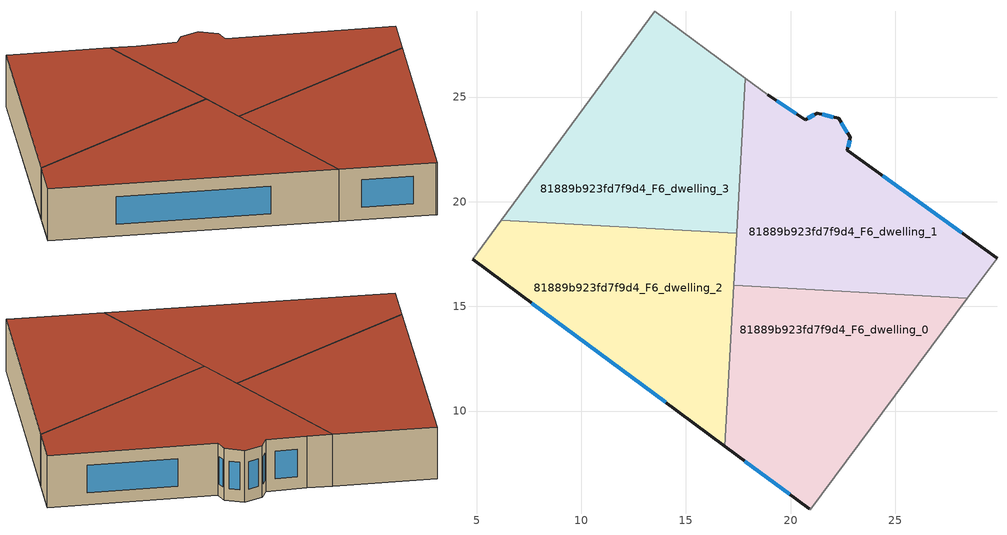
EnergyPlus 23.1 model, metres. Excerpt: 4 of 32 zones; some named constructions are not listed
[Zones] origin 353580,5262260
81889b923fd7f9d4_F6_dwelling_0
 floor to 81889b923fd7f9d4_F5_dwelling_0 (EU_floor_Construction): 28.44,15.4 20.93,5.29 20.9,5.32 16.86,8.31 17.29,16.01 z18
 wall outside (EU_wall_Construction): 16.86,8.31 20.9,5.32 z18:21
 wall adiabatic (EU_wall_Construction): 20.9,5.32 20.93,5.29 28.44,15.4 z18:21
 wall to 81889b923fd7f9d4_F6_dwelling_1 (EU_wall_Construction): 28.44,15.4 17.29,16.01 z18:21
 wall to 81889b923fd7f9d4_F6_dwelling_2 (EU_wall_Construction): 17.29,16.01 16.86,8.31 z18:21
 window (EU_Window_Construction): 17.81,7.61 19.95,6.02 z18.7:20.3
 roof outside (EU_roof_Construction): 20.93,5.29 28.44,15.4 17.29,16.01 16.86,8.31 20.9,5.32 z21
81889b923fd7f9d4_F6_dwelling_1
 floor to 81889b923fd7f9d4_F5_dwelling_1 (EU_floor_Construction): 22.84,23.08 22.72,22.46 29.86,17.3 28.44,15.4 17.29,16.01 17.83,25.9 18.92,25.11 20.7,23.92 21.26,24.24 22.29,23.99 z18
 wall outside (EU_wall_Construction): 29.86,17.3 22.72,22.46 22.84,23.08 22.29,23.99 21.26,24.24 20.7,23.92 18.92,25.11 z18:21
 wall adiabatic (EU_wall_Construction): 28.44,15.4 29.86,17.3 / 18.92,25.11 17.83,25.9 z18:21
 wall to 81889b923fd7f9d4_F6_dwelling_3 (EU_wall_Construction): 17.83,25.9 17.42,18.5 z18:21
 wall to 81889b923fd7f9d4_F6_dwelling_2 (EU_wall_Construction): 17.42,18.5 17.29,16.01 z18:21
 window (EU_Window_Construction): 20.28,24.2 19.33,24.83 / 21.13,24.16 20.83,23.99 / 22.05,24.05 21.5,24.18 / 22.71,23.3 22.42,23.77 / 22.75,22.61 22.81,22.94 / 28.18,18.51 24.39,21.25 z18.7:20.3
 roof outside (EU_roof_Construction): 28.44,15.4 29.86,17.3 22.72,22.46 22.84,23.08 22.29,23.99 21.26,24.24 20.7,23.92 18.92,25.11 17.83,25.9 17.29,16.01 z21
81889b923fd7f9d4_F6_dwelling_2
 floor to 81889b923fd7f9d4_F5_dwelling_2 (EU_floor_Construction): 17.42,18.5 16.86,8.31 4.8,17.25 6.18,19.12 z18
 wall outside (EU_wall_Construction): 4.8,17.25 16.86,8.31 z18:21
 wall adiabatic (EU_wall_Construction): 6.18,19.12 4.8,17.25 z18:21
 wall to 81889b923fd7f9d4_F6_dwelling_3 (EU_wall_Construction): 17.42,18.5 6.18,19.12 z18:21
 window (EU_Window_Construction): 7.63,15.15 14.03,10.41 z18.7:20.3
 roof outside (EU_roof_Construction): 16.86,8.31 17.42,18.5 6.18,19.12 4.8,17.25 z21
81889b923fd7f9d4_F6_dwelling_3
 floor to 81889b923fd7f9d4_F5_dwelling_3 (EU_floor_Construction): 17.83,25.9 17.42,18.5 6.18,19.12 13.51,29.09 z18
 wall adiabatic (EU_wall_Construction): 17.83,25.9 13.51,29.09 6.18,19.12 z18:21
 roof outside (EU_roof_Construction): 17.42,18.5 17.83,25.9 13.51,29.09 6.18,19.12 z21
[HVACTEMPLATE:THERMOSTAT] Constant Heating Setpoint=20; Constant Cooling Setpoint=50
EU_HeatOnly_81889b923fd7f9d4_F0_dwelling_0; EU_HeatOnly_81889b923fd7f9d4_F0_dwelling_1; EU_HeatOnly_81889b923fd7f9d4_F0_dwelling_2; EU_HeatOnly_81889b923fd7f9d4_F0_dwelling_3; EU_HeatOnly_81889b923fd7f9d4_F0_dwelling_4; EU_HeatOnly_81889b923fd7f9d4_F1_dwelling_0; EU_HeatOnly_81889b923fd7f9d4_F1_dwelling_1; EU_HeatOnly_81889b923fd7f9d4_F1_dwelling_2; EU_HeatOnly_81889b923fd7f9d4_F1_dwelling_3; EU_HeatOnly_81889b923fd7f9d4_F1_dwelling_4; EU_HeatOnly_81889b923fd7f9d4_F2_dwelling_0; EU_HeatOnly_81889b923fd7f9d4_F2_dwelling_1; EU_HeatOnly_81889b923fd7f9d4_F2_dwelling_2; EU_HeatOnly_81889b923fd7f9d4_F2_dwelling_3; EU_HeatOnly_81889b923fd7f9d4_F2_dwelling_4; EU_HeatOnly_81889b923fd7f9d4_F3_dwelling_0; EU_HeatOnly_81889b923fd7f9d4_F3_dwelling_1; EU_HeatOnly_81889b923fd7f9d4_F3_dwelling_2; EU_HeatOnly_81889b923fd7f9d4_F3_dwelling_3; EU_HeatOnly_81889b923fd7f9d4_F3_dwelling_4; EU_HeatOnly_81889b923fd7f9d4_F4_dwelling_0; EU_HeatOnly_81889b923fd7f9d4_F4_dwelling_1; EU_HeatOnly_81889b923fd7f9d4_F4_dwelling_2; EU_HeatOnly_81889b923fd7f9d4_F4_dwelling_3; EU_HeatOnly_81889b923fd7f9d4_F5_dwelling_0; EU_HeatOnly_81889b923fd7f9d4_F5_dwelling_1; EU_HeatOnly_81889b923fd7f9d4_F5_dwelling_2; EU_HeatOnly_81889b923fd7f9d4_F5_dwelling_3; EU_HeatOnly_81889b923fd7f9d4_F6_dwelling_0; EU_HeatOnly_81889b923fd7f9d4_F6_dwelling_1; EU_HeatOnly_81889b923fd7f9d4_F6_dwelling_2; EU_HeatOnly_81889b923fd7f9d4_F6_dwelling_3
[SCHEDULE:CONSTANT]
Name | Hourly Value
EU_AlwaysOn | 1
EU_CoolingOff | 0
[SCHEDULE:FILE] Column Number=1; Rows to Skip at Top=0; Number of Hours of Data=8760; Column Separator=Comma; Interpolate to Timestep=No; Minutes per Item=60; Adjust Schedule for Daylight Savings=Yes
Name | File
EU_Step8_GainSchedule_81889b923fd7f9d4_F3_dwelling_0_f000 | ../../schedules/81889b923fd7f9d4/81889b923fd7f9d4_F3_dwelling_0_f000_gain.csv
EU_Step8_GainSchedule_81889b923fd7f9d4_F3_dwelling_1_f000 | ../../schedules/81889b923fd7f9d4/81889b923fd7f9d4_F3_dwelling_1_f000_gain.csv
EU_Step8_GainSchedule_81889b923fd7f9d4_F3_dwelling_2_f000 | ../../schedules/81889b923fd7f9d4/81889b923fd7f9d4_F3_dwelling_2_f000_gain.csv
EU_Step8_GainSchedule_81889b923fd7f9d4_F3_dwelling_3_f000 | ../../schedules/81889b923fd7f9d4/81889b923fd7f9d4_F3_dwelling_3_f000_gain.csv
EU_Step8_GainSchedule_81889b923fd7f9d4_F3_dwelling_4_f000 | ../../schedules/81889b923fd7f9d4/81889b923fd7f9d4_F3_dwelling_4_f000_gain.csv
EU_Step8_GainSchedule_81889b923fd7f9d4_F4_dwelling_0_f000 | ../../schedules/81889b923fd7f9d4/81889b923fd7f9d4_F4_dwelling_0_f000_gain.csv
EU_Step8_GainSchedule_81889b923fd7f9d4_F4_dwelling_1_f000 | ../../schedules/81889b923fd7f9d4/81889b923fd7f9d4_F4_dwelling_1_f000_gain.csv
EU_Step8_GainSchedule_81889b923fd7f9d4_F4_dwelling_2_f000 | ../../schedules/81889b923fd7f9d4/81889b923fd7f9d4_F4_dwelling_2_f000_gain.csv
EU_Step8_GainSchedule_81889b923fd7f9d4_F4_dwelling_3_f000 | ../../schedules/81889b923fd7f9d4/81889b923fd7f9d4_F4_dwelling_3_f000_gain.csv
EU_Step8_GainSchedule_81889b923fd7f9d4_F5_dwelling_0_f000 | ../../schedules/81889b923fd7f9d4/81889b923fd7f9d4_F5_dwelling_0_f000_gain.csv
EU_Step8_GainSchedule_81889b923fd7f9d4_F5_dwelling_1_f000 | ../../schedules/81889b923fd7f9d4/81889b923fd7f9d4_F5_dwelling_1_f000_gain.csv
EU_Step8_GainSchedule_81889b923fd7f9d4_F5_dwelling_2_f000 | ../../schedules/81889b923fd7f9d4/81889b923fd7f9d4_F5_dwelling_2_f000_gain.csv
EU_Step8_GainSchedule_81889b923fd7f9d4_F5_dwelling_3_f000 | ../../schedules/81889b923fd7f9d4/81889b923fd7f9d4_F5_dwelling_3_f000_gain.csv
EU_Step8_GainSchedule_81889b923fd7f9d4_F6_dwelling_0_f000 | ../../schedules/81889b923fd7f9d4/81889b923fd7f9d4_F6_dwelling_0_f000_gain.csv
EU_Step8_GainSchedule_81889b923fd7f9d4_F6_dwelling_1_f000 | ../../schedules/81889b923fd7f9d4/81889b923fd7f9d4_F6_dwelling_1_f000_gain.csv
EU_Step8_GainSchedule_81889b923fd7f9d4_F6_dwelling_2_f000 | ../../schedules/81889b923fd7f9d4/81889b923fd7f9d4_F6_dwelling_2_f000_gain.csv
EU_Step8_GainSchedule_81889b923fd7f9d4_F6_dwelling_3_f000 | ../../schedules/81889b923fd7f9d4/81889b923fd7f9d4_F6_dwelling_3_f000_gain.csv
